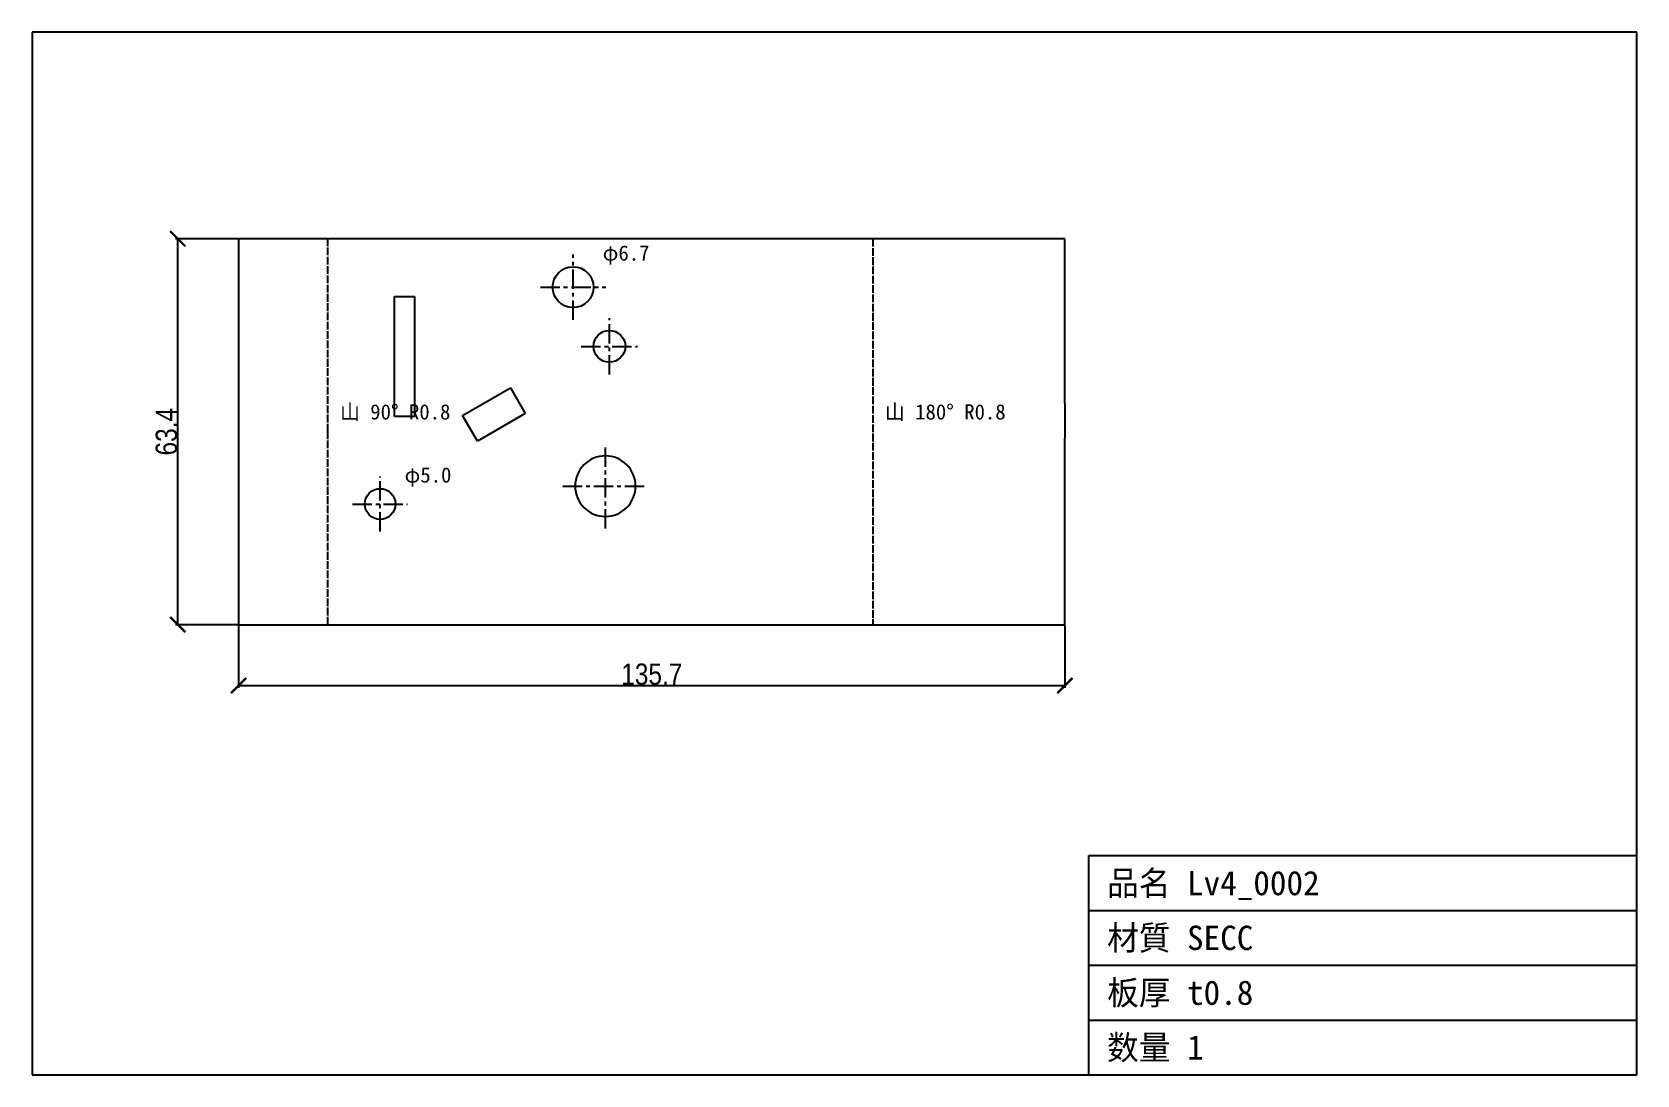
# Model space of a CAD drawing. Header units: millimetres. Extents: x -50 to 214, y -74 to 97.
import ezdxf

# ---------------------------------------------------------------- set-up
doc = ezdxf.new("R2010")
doc.units = ezdxf.units.MM
doc.linetypes.add('CENTER', pattern=[5.08, 3.175, -0.635, 0.635, -0.635])
doc.linetypes.add('DASHED', pattern=[1.524, 1.27, -0.254])
for name, color, linetype in [('10', 7, 'Continuous'), ('15', 7, 'Continuous'), ('16', 7, 'Continuous'), ('17', 7, 'Continuous'), ('18', 7, 'Continuous'), ('19', 7, 'Continuous')]:
    doc.layers.add(name, color=color, linetype=linetype)
doc.styles.add('OpenSansCondensed-Light', font='OpenSansCondensed-Light.ttf')
doc.dimstyles.new('EZDXF', dxfattribs={"dimtxt": 0.25, "dimasz": 0.175, "dimexe": 0.375, "dimexo": 0.125, "dimgap": 0.1, "dimtad": 1, "dimlfac": 100, "dimzin": 12, "dimdsep": 46, "dimtxsty": 'OpenSansCondensed-Light', "dimblk": 'ARCHTICK', "dimcen": 2.5, "dimazin": 3, "dimtfac": 0.5, "dimtmove": 2, "dimatfit": 3})

# ---------------------------------------------------------------- blocks, each defined once
blk = doc.blocks.new('HOLE_D5_03')
blk.add_circle((0, 0), 2.52)
blk = doc.blocks.new('HOLE_D5_23')
blk.add_circle((0, 0), 2.62)
blk = doc.blocks.new('_ARCHTICK')
at = {"color": 0, "linetype": 'BYBLOCK', "const_width": 0.15}
blk.add_lwpolyline([(-0.5, -0.5), (0.5, 0.5)], dxfattribs=at)

msp = doc.modelspace()

# ---------------------------------------------------------------- linework, layer by layer
at = {"layer": '10', "color": 1, "linetype": 'DASHED'}
for p, q in [((-0.94, 31.69), (-0.94, 63.37)), ((88.54, 63.37), (88.54, 0)), ((-0.94, 0), (-0.94, 31.69))]:
    msp.add_line(p, q, dxfattribs=at)
at = {"layer": '15', "color": 1, "linetype": 'CENTER'}
for p, q in [((39.32, 50.06), (39.32, 60.78)), ((33.96, 55.42), (44.68, 55.42)), ((45.28, 41.09), (45.28, 50.32)), ((40.67, 45.7), (49.9, 45.7)), ((44.62, 15.78), (44.62, 29.73)), ((7.63, 15.3), (7.63, 24.33)), ((37.65, 22.75), (51.6, 22.75)), ((3.12, 19.81), (12.15, 19.81))]:
    msp.add_line(p, q, dxfattribs=at)
at = {"layer": '17', "color": 7, "linetype": 'CONTINUOUS'}
for p, q in [((214.02, 97.3), (-49.52, 97.3)), ((-49.52, 97.3), (-49.52, -73.92)), ((214.02, -73.92), (214.02, 97.3)), ((124.02, -73.92), (124.02, -37.92)), ((124.02, -37.92), (214.02, -37.92)), ((124.02, -46.92), (214.02, -46.92)), ((124.02, -55.92), (214.02, -55.92)), ((124.02, -64.92), (214.02, -64.92)), ((-49.52, -73.92), (214.02, -73.92))]:
    msp.add_line(p, q, dxfattribs=at)
at = {"layer": '19', "color": 7, "linetype": 'CONTINUOUS'}
for p, q in [((120.09, 63.37), (-15.6, 63.38)), ((-15.6, 63.37), (-15.6, 0)), ((120.09, 36.36), (120.09, 63.37)), ((10, 34.19), (10, 53.91)), ((10, 53.91), (13.26, 53.91)), ((13.26, 53.91), (13.26, 34.18)), ((21.17, 34.36), (29.02, 38.89)), ((29.02, 38.89), (31.46, 34.66)), ((23.61, 30.13), (21.17, 34.36)), ((31.46, 34.66), (23.61, 30.13)), ((120.09, 24.87), (120.1, 36.36)), ((13.26, 34.19), (10, 34.19)), ((120.09, 0), (120.09, 24.87)), ((-15.6, 0), (120.09, 0))]:
    msp.add_line(p, q, dxfattribs=at)
msp.add_circle((39.32, 55.42), 3.36, dxfattribs=at)
for start, end in [(0, 180), (180, 0)]:
    msp.add_arc((44.62, 22.75), 4.97, start, end, dxfattribs=at)

# ---------------------------------------------------------------- block references
for name, p in [('HOLE_D5_23', (45.28, 45.7)), ('HOLE_D5_03', (7.63, 19.81))]:
    msp.add_blockref(name, p, dxfattribs=at)

# ---------------------------------------------------------------- texts
at = {"layer": '18', "color": 2}
for s, height, p in [('φ6.7', 2.5, (44.18, 59.78)), ('山 90° R0.8', 2.5, (1.06, 33.69)), ('山 180° R0.8', 2.5, (90.54, 33.69)), ('φ5.0', 2.5, (11.65, 23.33)), ('品名 Lv4_0002', 4, (127.02, -44.42)), ('材質 SECC', 4, (127.02, -53.42)), ('板厚 t0.8', 4, (127.02, -62.42)), ('数量 1', 4, (127.02, -71.42))]:
    msp.add_text(s, height=height, dxfattribs=at).set_placement(p)

# ---------------------------------------------------------------- dimensions: what is measured, and where the dimension line sits
at = {"layer": '16', "color": 2}
msp.add_linear_dim(base=(-25.6, 0), p1=(-15.6, 0), p2=(-15.6, 63.37), angle=90, dimstyle='EZDXF', override={"dimtxt": 3.5, "dimasz": 2.5, "dimdec": 1, "dimlfac": 1}, dxfattribs=at).render()
msp.add_linear_dim(base=(-15.6, -10), p1=(-15.6, 0), p2=(120.09, 0), dimstyle='EZDXF', override={"dimtxt": 3.5, "dimasz": 2.5, "dimdec": 1, "dimlfac": 1}, dxfattribs=at).render()

doc.saveas('drawing.dxf')
